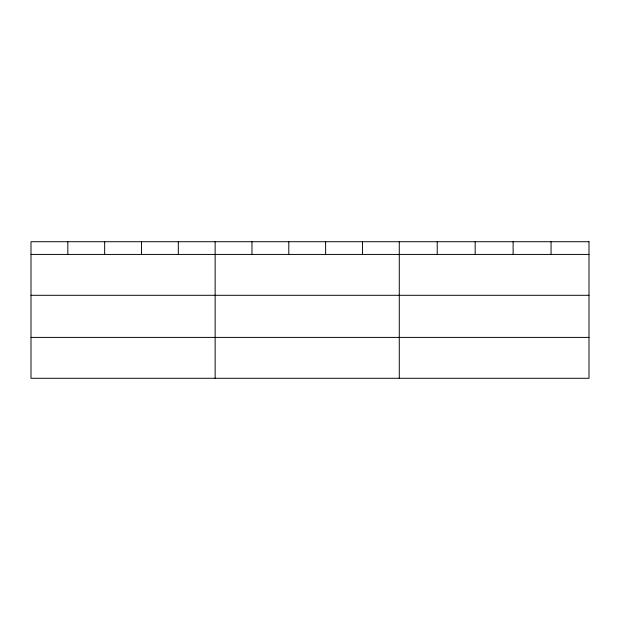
<?xml version="1.0" encoding="UTF-8"?>
<svg xmlns="http://www.w3.org/2000/svg" width="620" height="620" viewBox="0 0 620 620"><rect width="100%" height="100%" fill="white"/><g stroke="black" fill="none" stroke-linecap="round" stroke-linejoin="round"><path stroke-width="0.93" d="M31 254.425L589 254.425M31 295.298L589 295.298M31 337.404L589 337.404M551.056 241.722L551.056 254.425M513.112 241.722L513.112 254.425M475.168 241.722L475.168 254.425M437.224 241.722L437.224 254.425M399.28 241.722L399.28 378.278M362.452 241.722L362.452 254.425M325.624 241.722L325.624 254.425M288.796 241.722L288.796 254.425M251.968 241.722L251.968 254.425M215.14 241.722L215.14 378.278M178.312 241.722L178.312 254.425M141.484 241.722L141.484 254.425M104.656 241.722L104.656 254.425M67.828 241.722L67.828 254.425M589 241.722L31 241.722L31 378.278L589 378.278L589 241.722"/></g></svg>
